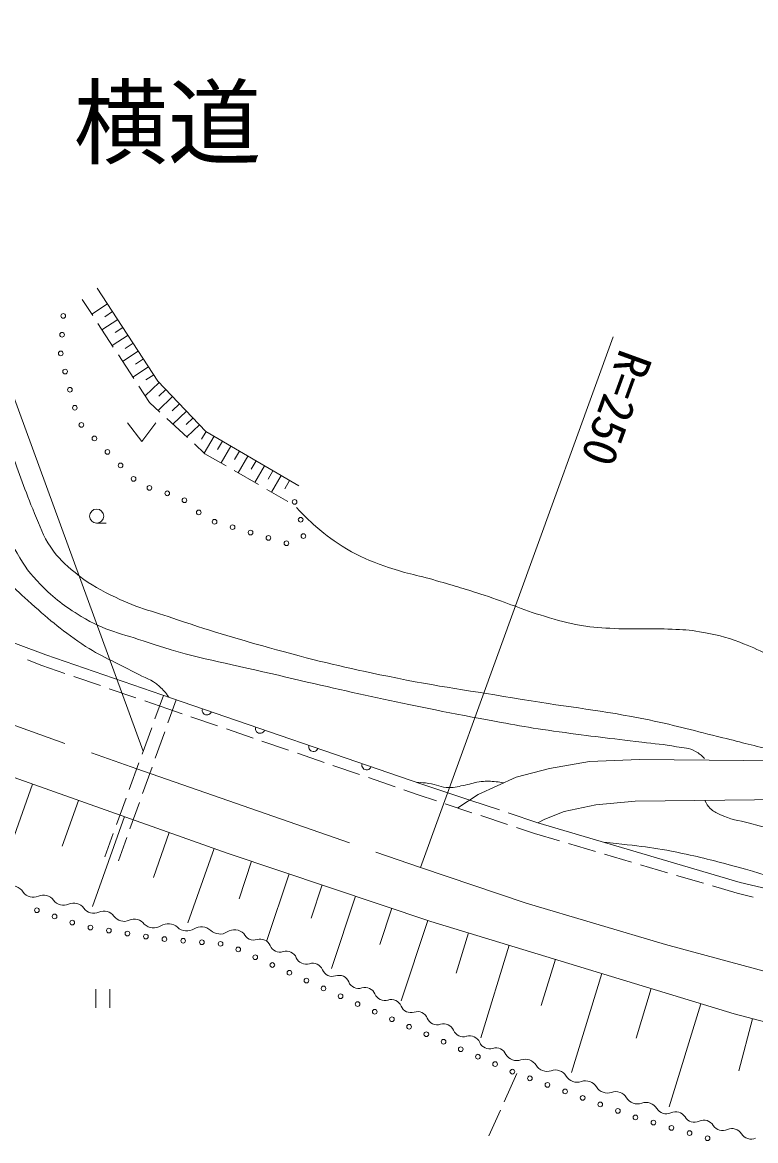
# Model space of a CAD drawing. Units: millimetres at full size, sheet at 1:1000; details may follow other scales. Extents: x 40000 to 680000, y 20000 to 380000.
# Drawn here: x 297046 to 336128, y 263716 to 323333 of the extents above; entities that cross this region are included whole.
import ezdxf
from ezdxf.enums import TextEntityAlignment as Align

# ---------------------------------------------------------------- set-up
doc = ezdxf.new("R2010")
doc.units = ezdxf.units.MM
doc.header["$LTSCALE"] = 1000
doc.linetypes.add('CHAIN', pattern=[18.5, 12, -1.5, 3.5, -1.5])
for name, color, linetype, lineweight in [('M-BGD', 7, 'Continuous', 13), ('M-BMK', 2, 'CHAIN', 13), ('M-STR-HTXT', 7, 'Continuous', 13)]:
    doc.layers.add(name, color=color, linetype=linetype, lineweight=lineweight)
doc.layers.add('M-BMK-HTXT', color=7, linetype='Continuous')
doc.styles.add('ＭＳ ゴシック', font='')
doc.styles.get('ＭＳ ゴシック').set_extended_font_data('MS Gothic')

msp = doc.modelspace()

# ---------------------------------------------------------------- linework, layer by layer
at = {"layer": 'M-BGD'}
for p, q in [((300794, 307698), (300233, 308557)), ((301580, 308330), (300740, 307781)), ((301854, 307910), (301434, 307635)), ((301888, 306023), (301068, 307279)), ((302129, 307489), (301289, 306941)), ((302403, 307069), (301983, 306795)), ((302677, 306649), (301837, 306101)), ((302952, 306229), (302532, 305955)), ((302981, 304349), (302161, 305605)), ((303226, 305809), (302386, 305261)), ((303500, 305389), (303080, 305115)), ((303775, 304969), (302935, 304420)), ((304337, 304140), (303586, 303423)), ((304049, 304549), (303629, 304275)), ((303816, 303071), (303255, 303930)), ((304695, 303764), (304319, 303406)), ((304377, 302553), (303816, 303071)), ((305053, 303388), (304275, 302647)), ((305424, 302999), (305035, 302628)), ((305795, 302610), (305067, 301916)), ((302658, 301980), (303408, 300980)), ((303408, 300980), (304158, 301980)), ((305847, 301196), (304744, 302214)), ((306142, 302246), (305778, 301899)), ((306489, 301882), (305807, 301233)), ((306835, 301522), (306597, 301116)), ((307267, 301269), (306740, 300372)), ((306775, 300339), (306214, 300857)), ((307716, 301006), (307452, 300557)), ((308164, 300743), (307636, 299842)), ((308615, 300478), (308350, 300028)), ((307906, 299687), (306775, 300339)), ((309065, 300214), (308540, 299320)), ((309512, 299952), (309249, 299505)), ((309638, 298687), (308339, 299437)), ((309959, 299690), (309438, 298802)), ((310402, 299429), (310142, 298986)), ((310846, 299169), (310329, 298288)), ((311287, 298911), (311028, 298470)), ((311202, 297784), (310071, 298437)), ((301005, 296634), (301505, 296634)), ((297316, 289341), (298083, 289043)), ((298083, 289043), (299310, 288621)), ((299783, 288459), (301202, 287972)), ((301675, 287810), (303094, 287322)), ((304563, 287452), (304110, 286202)), ((303566, 287160), (304794, 286738)), ((304805, 285987), (305247, 287217)), ((304989, 287306), (318342, 282723)), ((304794, 286738), (305560, 286475)), ((306033, 286313), (307452, 285826)), ((303939, 285732), (303428, 284322)), ((307925, 285664), (309344, 285177)), ((304129, 284104), (304636, 285516)), ((309817, 285015), (311235, 284528)), ((303257, 283852), (302746, 282441)), ((311708, 284365), (313127, 283878)), ((303453, 282222), (303960, 283634)), ((313600, 283716), (315019, 283229)), ((297580, 282727), (295842, 277827)), ((315492, 283067), (316910, 282580)), ((318342, 282723), (320890, 281872)), ((317383, 282417), (318150, 282154)), ((318150, 282154), (319113, 281833)), ((300031, 281858), (299162, 279408)), ((302576, 281971), (302064, 280561)), ((302777, 280340), (303284, 281751)), ((319587, 281675), (321010, 281199)), ((320890, 281872), (322470, 281344)), ((302481, 280989), (300781, 276195)), ((321484, 281041), (322907, 280566)), ((322944, 281186), (324524, 280658)), ((323381, 280408), (324344, 280086)), ((301894, 280091), (301440, 278841)), ((302165, 278638), (302608, 279869)), ((304878, 280139), (304028, 277742)), ((324344, 280086), (325669, 279695)), ((307275, 279289), (305868, 275324)), ((326149, 279554), (327588, 279130)), ((309264, 278608), (308596, 276613)), ((328067, 278989), (329506, 278564)), ((329986, 278423), (331424, 277999)), ((311259, 277940), (310070, 274390)), ((331904, 277858), (333343, 277434)), ((313033, 277345), (312439, 275571)), ((333822, 277292), (335148, 276902)), ((314808, 276751), (313516, 272895)), ((335148, 276902), (335994, 276703)), ((316736, 276105), (316090, 274177)), ((318664, 275460), (317230, 271176)), ((320823, 274796), (320164, 272636)), ((322984, 274137), (321476, 269196)), ((325454, 273383), (324700, 270913)), ((327924, 272629), (326314, 267351)), ((300960, 271795), (300960, 270795)), ((301710, 270795), (301710, 271795)), ((330563, 271824), (329758, 269185)), ((333202, 271018), (331524, 265521)), ((335962, 270217), (335230, 267438)), ((323397, 267296), (322726, 265791)), ((322523, 265335), (321912, 263965))]:
    msp.add_line(p, q, dxfattribs=at)
for points in [[(301033, 309167), (304271, 304209), (306826, 301528), (311784, 298619)], [(258709, 274466), (257900, 280975), (257360, 287096), (257124, 289766), (256753, 290969), (256068, 291958), (255258, 292880), (253695, 294027), (250896, 296107), (248996, 297613), (248153, 298422), (247771, 298973), (247703, 299254), (247748, 299412), (248400, 299344), (253639, 297636), (261604, 295179), (276047, 290103), (293045, 284336), (308020, 279024), (318820, 275407), (334984, 270475), (345456, 267718), (350110, 266731)], [(293570, 291368), (298289, 289607), (304989, 287306)], [(320256, 281451), (321347, 282175), (323370, 283086), (325141, 283558), (327266, 283929), (329947, 284030), (339205, 283946), (343319, 284384), (348074, 285076), (349322, 285379), (349053, 285835), (348408, 286234)], [(324524, 280658), (335301, 277482), (349135, 274234), (358028, 272516), (366820, 270781), (375066, 269471), (384703, 268699), (395384, 268547), (402391, 268614), (417849, 270549), (429172, 272130), (436035, 273603), (439594, 274751), (443829, 276468), (449008, 279200), (454123, 282045), (456658, 283115), (458582, 283721), (460146, 284063)], [(364245, 284014), (358742, 283539), (353658, 282982), (345234, 282426), (337671, 281895), (329704, 281819), (327615, 281616), (325918, 281257), (324895, 280852), (324524, 280658)]]:
    msp.add_lwpolyline(points, dxfattribs=at)
for centre, radius in [((299228, 307680), 125), ((299160, 306683), 125), ((299092, 305685), 125), ((299325, 304716), 125), ((299583, 303750), 125), ((299842, 302784), 125), ((300189, 301869), 125), ((300885, 301151), 125), ((301581, 300433), 125), ((302277, 299715), 125), ((302973, 298997), 125), ((303814, 298515), 125), ((304771, 298225), 125), ((305684, 297855), 125), ((311555, 297765), 125), ((301005, 297009), 375), ((306449, 297211), 125), ((311879, 296819), 125), ((307290, 296707), 125), ((308248, 296421), 125), ((309206, 296134), 125), ((310164, 295847), 125), ((312024, 295947), 125), ((311122, 295561), 125), ((297820, 275998), 125), ((298764, 275668), 125), ((299708, 275339), 125), ((300669, 275076), 125), ((301656, 274916), 125), ((302643, 274755), 125), ((303630, 274595), 125), ((304620, 274457), 125), ((305616, 274374), 125), ((306613, 274291), 125), ((307610, 274208), 125), ((308550, 273912), 125), ((309459, 273495), 125), ((310369, 273079), 125), ((311278, 272663), 125), ((312187, 272246), 125), ((313096, 271830), 125), ((314005, 271414), 125), ((314915, 270997), 125), ((315827, 270587), 125), ((316744, 270188), 125), ((317660, 269789), 125), ((318577, 269390), 125), ((319494, 268990), 125), ((320411, 268591), 125), ((321328, 268192), 125), ((322245, 267793), 125), ((323161, 267393), 125), ((324096, 267037), 125), ((325033, 266690), 125), ((325971, 266343), 125), ((326909, 265996), 125), ((327847, 265649), 125), ((328785, 265302), 125), ((329723, 264955), 125), ((330683, 264675), 125), ((331643, 264397), 125), ((332604, 264119), 125), ((333564, 263841), 125)]:
    msp.add_circle(centre, radius, dxfattribs=at)
for centre, radius, start, end in [((306881, 286657), 250, 161.05655, 341.05655), ((309718, 285683), 250, 161.05655, 341.05655), ((312556, 284709), 250, 161.05655, 341.05655), ((315393, 283735), 250, 161.05655, 341.05655), ((296432, 276546), 780, 32.05755, 104.33963), ((297624, 277341), 655, 215.60637, 294.74067), ((298172, 276152), 655, 35.60637, 114.74067), ((299237, 276914), 655, 215.60637, 294.74067), ((299785, 275725), 655, 35.60637, 114.74067), ((300849, 276487), 655, 215.60637, 294.74067), ((301397, 275298), 655, 35.60637, 114.74067), ((302462, 276060), 655, 215.60637, 294.74067), ((303010, 274871), 655, 35.60637, 114.74067), ((304039, 275793), 734, 227.40473, 301.98505), ((304816, 274548), 734, 47.40473, 121.98505), ((305810, 275628), 734, 227.40473, 301.98505), ((306587, 274383), 734, 47.40473, 121.98505), ((307580, 275464), 734, 227.40473, 301.98505), ((308357, 274219), 734, 47.40473, 121.98505), ((309378, 274977), 568, 202.58299, 287.82724), ((309726, 273896), 568, 22.58299, 107.82724), ((310775, 274332), 568, 202.58299, 287.82724), ((311122, 273251), 568, 22.58299, 107.82724), ((312171, 273687), 568, 202.58299, 287.82724), ((312519, 272606), 568, 22.58299, 107.82724), ((313567, 273042), 568, 202.58299, 287.82724), ((313915, 271961), 568, 22.58299, 107.82724), ((314963, 272397), 568, 202.58299, 287.82724), ((315311, 271316), 568, 22.58299, 107.82724), ((316360, 271752), 568, 202.58299, 287.82724), ((316707, 270671), 568, 22.58299, 107.82724), ((317756, 271107), 568, 202.58299, 287.82724), ((318104, 270026), 568, 22.58299, 107.82724), ((319152, 270462), 568, 202.58299, 287.82724), ((319500, 269381), 568, 22.58299, 107.82724), ((320548, 269817), 568, 202.58299, 287.82724), ((320896, 268736), 568, 22.58299, 107.82724), ((321945, 269172), 568, 202.58299, 287.82724), ((322292, 268091), 568, 22.58299, 107.82724), ((323399, 268667), 684, 211.58679, 288.96866), ((323843, 267374), 684, 31.58679, 108.96866), ((325008, 268090), 684, 211.58679, 288.96866), ((325452, 266798), 684, 31.58679, 108.96866), ((326616, 267514), 684, 211.58679, 288.96866), ((327061, 266221), 684, 31.58679, 108.96866), ((328225, 266937), 684, 211.58679, 288.96866), ((328669, 265644), 684, 31.58679, 108.96866), ((329834, 266360), 684, 211.58679, 288.96866), ((330278, 265067), 684, 31.58679, 108.96866), ((331362, 265734), 589, 211.57267, 295.20562), ((331864, 264668), 589, 31.57267, 115.20562), ((332867, 265285), 589, 211.57267, 295.20562), ((333369, 264219), 589, 31.57267, 115.20562), ((334372, 264836), 589, 211.57267, 295.20562), ((334874, 263770), 589, 31.57267, 115.20562), ((335877, 264387), 589, 211.57267, 295.20562)]:
    msp.add_arc(centre, radius, start, end, dxfattribs=at)
for points, knots in [([(285462, 312255), (285627, 311822), (285717, 311662), (285943, 311319), (286342, 310711), (286761, 310532), (287309, 310054), (288330, 309162), (289039, 308821), (290015, 307879), (291062, 306868), (291665, 306299), (292519, 305122), (293366, 303955), (293705, 303201), (294290, 301884), (294977, 300336), (295046, 299350), (295630, 297761), (296030, 296676), (296201, 296036), (296769, 295029), (297168, 294322), (297440, 293940), (298008, 293360), (298762, 292590), (299265, 292227), (300184, 291665), (301459, 290884), (302334, 290754), (303750, 290274), (306087, 289482), (307469, 289275), (309871, 288714), (314373, 287663), (316896, 287070), (321439, 286218), (323080, 285910), (324001, 285739), (325655, 285510), (327372, 285273), (328337, 285172), (330056, 284953), (330781, 284861), (331196, 284867), (331911, 284717), (332310, 284634), (332573, 284672), (332923, 284464), (333125, 284345), (333214, 284279), (333395, 284093)], [0, 0, 0, 0, 1, 1, 1, 2, 2, 2, 3, 3, 3, 4, 4, 4, 5, 5, 5, 6, 6, 6, 7, 7, 7, 8, 8, 8, 9, 9, 9, 10, 10, 10, 11, 11, 11, 12, 12, 12, 13, 13, 13, 14, 14, 14, 15, 15, 15, 16, 16, 16, 17, 17, 17, 17]), ([(290704, 309025), (291336, 308618), (291529, 308473), (292020, 308069), (292777, 307446), (293196, 307061), (293762, 306259), (294354, 305421), (294624, 304904), (295066, 303977), (295690, 302671), (295895, 301877), (296415, 300526), (296922, 299211), (297145, 298450), (297697, 297153), (298003, 296435), (298123, 295998), (298557, 295349), (298964, 294741), (299295, 294470), (299855, 294000), (300529, 293435), (300979, 293205), (301761, 292803), (303079, 292125), (303917, 291967), (305319, 291487), (307357, 290790), (308520, 290459), (310597, 289885), (312895, 289251), (314198, 288949), (316533, 288469), (319309, 287898), (320888, 287706), (323683, 287238), (326322, 286796), (327824, 286681), (330445, 286142), (331991, 285823), (332838, 285563), (334374, 285197), (335440, 284943), (336025, 284740), (337106, 284557), (337790, 284441), (338184, 284448), (338876, 284405), (339510, 284365), (339870, 284457), (340501, 284388), (340665, 284370), (340763, 284369), (340917, 284309), (341034, 284264), (341081, 284238), (341201, 284159)], [0, 0, 0, 0, 1, 1, 1, 2, 2, 2, 3, 3, 3, 4, 4, 4, 5, 5, 5, 6, 6, 6, 7, 7, 7, 8, 8, 8, 9, 9, 9, 10, 10, 10, 11, 11, 11, 12, 12, 12, 13, 13, 13, 14, 14, 14, 15, 15, 15, 16, 16, 16, 17, 17, 17, 18, 18, 18, 19, 19, 19, 19]), ([(290664, 300291), (291310, 299875), (291541, 299699), (292016, 299222), (292650, 298587), (292794, 298058), (293309, 297322), (294036, 296284), (294382, 295652), (295209, 294692), (295985, 293791), (296450, 293307), (297334, 292511), (298408, 291543), (299027, 291009), (300223, 290195), (301267, 289484), (301962, 289267), (303067, 288655), (303569, 288377), (303932, 288330), (304349, 287935), (304568, 287728), (304661, 287632), (304854, 287352)], [0, 0, 0, 0, 1, 1, 1, 2, 2, 2, 3, 3, 3, 4, 4, 4, 5, 5, 5, 6, 6, 6, 7, 7, 7, 8, 8, 8, 8]), ([(311657, 297467), (312121, 296974), (312270, 296830), (312696, 296458), (313289, 295938), (313652, 295676), (314326, 295266), (315071, 294813), (315541, 294643), (316361, 294344), (317415, 293960), (318049, 293882), (319126, 293568), (320122, 293279), (320680, 293112), (321667, 292793), (322933, 292383), (323607, 292047), (324882, 291669), (325633, 291446), (326055, 291317), (326827, 291185), (327518, 291067), (327914, 291047), (328614, 291017), (329808, 290965), (330479, 291031), (331672, 290983), (332249, 290959), (332575, 290944), (333145, 290848), (333996, 290704), (334474, 290591), (335281, 290286), (336395, 289865), (336971, 289514), (338035, 288982), (339123, 288438), (339659, 287979), (340790, 287532), (341628, 287200), (342117, 287059), (342993, 286846), (344732, 286423), (345711, 286193), (347479, 285913), (348130, 285809), (348349, 285770), (349150, 285670)], [0, 0, 0, 0, 1, 1, 1, 2, 2, 2, 3, 3, 3, 4, 4, 4, 5, 5, 5, 6, 6, 6, 7, 7, 7, 8, 8, 8, 9, 9, 9, 10, 10, 10, 11, 11, 11, 12, 12, 12, 13, 13, 13, 14, 14, 14, 15, 15, 15, 16, 16, 16, 16]), ([(333425, 281854), (333525, 281656), (333572, 281572), (333712, 281429), (333876, 281262), (334010, 281215), (334218, 281108), (334794, 280815), (335181, 280809), (335803, 280636), (338576, 279868), (340160, 279551), (342970, 278933), (346730, 278106), (348864, 277778), (352649, 277078), (356085, 276443), (358012, 276103), (361452, 275493), (365659, 274748), (368004, 274255), (372227, 273604), (374354, 273277), (375548, 273087), (377691, 272896), (379011, 272779), (379755, 272763), (381080, 272728), (384017, 272648), (385664, 272718), (388601, 272677), (392343, 272624), (394438, 272426), (398180, 272491), (401529, 272550), (403398, 272776), (406746, 272896), (410413, 273028), (412469, 273063), (416139, 273082), (418372, 273093), (419625, 272916), (421855, 273031), (423684, 273125), (424707, 273264), (426509, 273588), (428834, 274004), (430113, 274370), (432378, 275038), (435762, 276036), (437639, 276674), (440927, 277955), (443220, 278848), (444499, 279375), (446711, 280451), (448733, 281434), (449795, 282128), (451703, 283318), (453072, 284172), (453795, 284724), (455059, 285729), (455391, 285994), (455506, 286079), (455904, 286415)], [0, 0, 0, 0, 1, 1, 1, 2, 2, 2, 3, 3, 3, 4, 4, 4, 5, 5, 5, 6, 6, 6, 7, 7, 7, 8, 8, 8, 9, 9, 9, 10, 10, 10, 11, 11, 11, 12, 12, 12, 13, 13, 13, 14, 14, 14, 15, 15, 15, 16, 16, 16, 17, 17, 17, 18, 18, 18, 19, 19, 19, 20, 20, 20, 21, 21, 21, 21]), ([(318040, 282826), (318354, 282806), (318445, 282795), (318703, 282761), (319130, 282703), (319352, 282536), (319782, 282536), (320126, 282535), (320314, 282609), (320652, 282671), (320988, 282732), (321166, 282829), (321506, 282858), (321812, 282884), (321988, 282885), (322293, 282851), (322455, 282832), (322514, 282825), (322705, 282786)], [0, 0, 0, 0, 1, 1, 1, 2, 2, 2, 3, 3, 3, 4, 4, 4, 5, 5, 5, 6, 6, 6, 6]), ([(328017, 279629), (330007, 279412), (330593, 279369), (332214, 279031), (333390, 278787), (334039, 278604), (335198, 278290), (337328, 277712), (338460, 277179), (340594, 276620), (341845, 276292), (342550, 276123), (343815, 275861), (345689, 275473), (346752, 275323), (348638, 275001), (352039, 274422), (353960, 274190), (357356, 273585), (359659, 273174), (360927, 272830), (363225, 272387), (366197, 271815), (367851, 271419), (370847, 270988), (373687, 270579), (375289, 270421), (378148, 270178), (381047, 269932), (382678, 269876), (385585, 269774), (389673, 269630), (391966, 269572), (396057, 269588), (399543, 269602), (401495, 269667), (404978, 269824), (407272, 269928), (408553, 270069), (410846, 270212), (413100, 270352), (414363, 270443), (416619, 270561), (417418, 270602), (417670, 270616), (418665, 270663)], [0, 0, 0, 0, 1, 1, 1, 2, 2, 2, 3, 3, 3, 4, 4, 4, 5, 5, 5, 6, 6, 6, 7, 7, 7, 8, 8, 8, 9, 9, 9, 10, 10, 10, 11, 11, 11, 12, 12, 12, 13, 13, 13, 14, 14, 14, 15, 15, 15, 15])]:
    msp.add_open_spline(points, degree=3, knots=knots, dxfattribs=at)
at = {"layer": 'M-BMK'}
msp.add_lwpolyline([(201226, 309527), (219023, 308176), (228447, 307021), (237516, 305380), (246942, 303027), (253785, 300967), (257535, 299694), (265996, 296705), (269011, 295599), (275421, 293449), (283295, 290600), (303141, 283531), (318259, 278270), (323891, 276379), (331332, 274166), (338105, 272334)], dxfattribs=at)
at = {"layer": 'M-STR-HTXT'}
for p, q in [((289272, 323333), (303487, 284486)), ((318259, 278270), (328538, 306568))]:
    msp.add_line(p, q, dxfattribs=at)

# ---------------------------------------------------------------- texts
at = {"layer": 'M-BMK-HTXT', "style": 'ＭＳ ゴシック'}
msp.add_text('横道', height=3666, dxfattribs=at).set_placement((304788, 318000), align=Align.MIDDLE_CENTER)
at = {"layer": 'M-STR-HTXT', "style": 'ＭＳ ゴシック'}
msp.add_text('R=250', height=1833, rotation=250.038, dxfattribs=at).set_placement((328719, 302755), align=Align.MIDDLE_CENTER)

doc.saveas('drawing.dxf')
